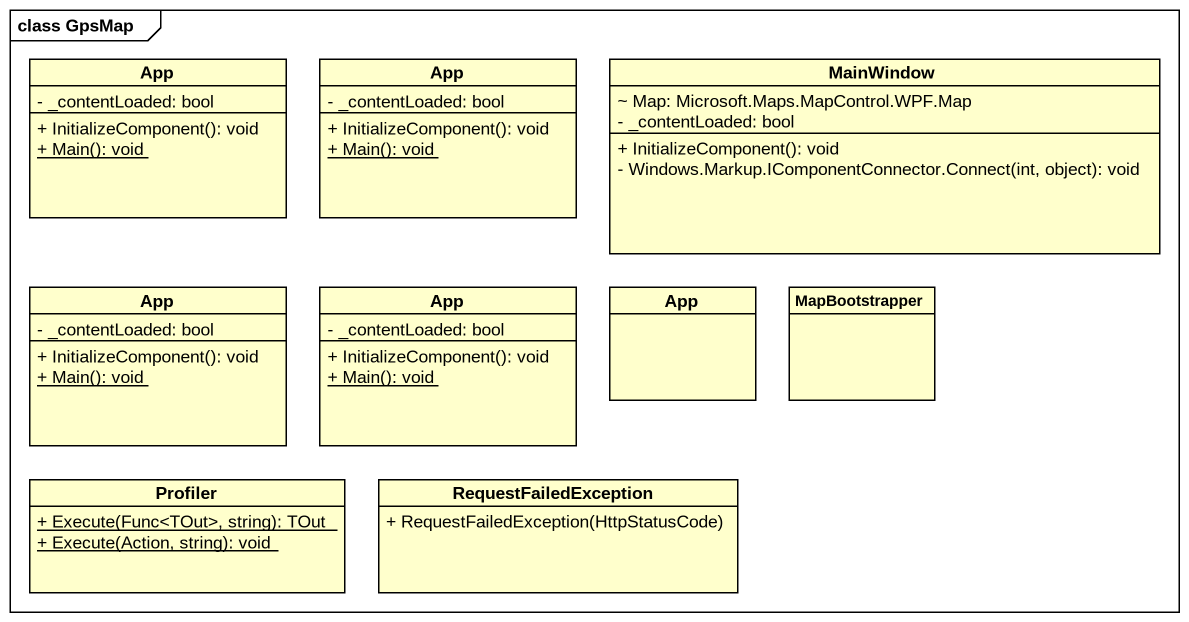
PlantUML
@startuml
mainframe class GpsMap
hide circle
hide empty members
skinparam classAttributeIconSize 0
class App {
  - _contentLoaded: bool
  + InitializeComponent(): void
  {static} + Main(): void
}
class "App" as App_2 {
  - _contentLoaded: bool
  + InitializeComponent(): void
  {static} + Main(): void
}
class MainWindow {
  ~ Map: Microsoft.Maps.MapControl.WPF.Map
  - _contentLoaded: bool
  + InitializeComponent(): void
  - Windows.Markup.IComponentConnector.Connect(int, object): void
}
class "App" as App_3 {
  - _contentLoaded: bool
  + InitializeComponent(): void
  {static} + Main(): void
}
class "App" as App_4 {
  - _contentLoaded: bool
  + InitializeComponent(): void
  {static} + Main(): void
}
class "App" as App_5
class MapBootstrapper
class Profiler {
  {static} + Execute(Func<TOut>, string): TOut
  {static} + Execute(Action, string): void
}
class RequestFailedException {
  + RequestFailedException(HttpStatusCode)
}
@enduml
